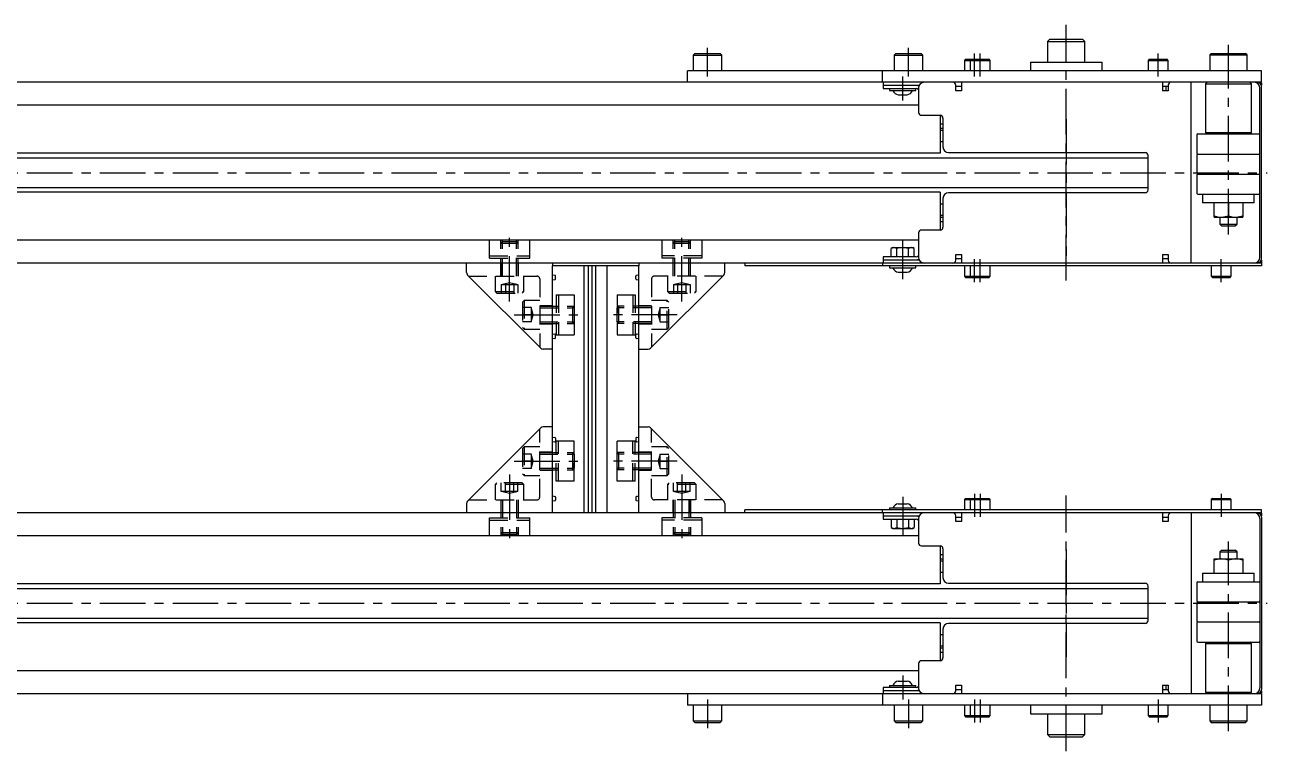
# Model space of a CAD drawing. Extents: x -2 to 4482, y -8 to 1007.
# Drawn here: x 3577.9 to 4010.8, y 734 to 987 of the extents above; entities that cross this region are included whole.
import ezdxf

# ---------------------------------------------------------------- set-up
doc = ezdxf.new("R2010")
doc.units = 0
doc.header["$LTSCALE"] = 0.5
doc.linetypes.add('CENTER', pattern=[50.8, 31.75, -6.35, 6.35, -6.35])
doc.linetypes.add('DASHED', pattern=[19.05, 12.7, -6.35])
for name, color, linetype in [('MSM_CENTER', 1, 'CENTER'), ('MSM_CONTINUOUS', 7, 'CONTINUOUS'), ('MSM_DASHED', 4, 'DASHED')]:
    doc.layers.add(name, color=color, linetype=linetype)

msp = doc.modelspace()

# ---------------------------------------------------------------- linework, layer by layer
at = {"layer": 'MSM_CENTER'}
for p, q in [((3940.78, 897.96), (3940.78, 986.96)), ((3815.78, 968.96), (3815.78, 978.96)), ((3885.78, 968.96), (3885.78, 978.96)), ((3997.28, 913.96), (3997.28, 979.96)), ((3908.78, 968.96), (3908.78, 976.96)), ((3910.78, 968.96), (3910.78, 976.96)), ((3972.78, 968.96), (3972.78, 976.96)), ((3883.78, 960.56), (3883.78, 968.96)), ((3940.79, 954.16), (3940.79, 902.96)), ((860.78, 935.46), (4010.78, 935.46)), ((3746.78, 890.56), (3746.78, 914.36)), ((3806.78, 890.56), (3806.78, 914.36)), ((3883.78, 898.33), (3883.78, 911.79)), ((3908.78, 897.36), (3908.78, 905.36)), ((3910.78, 897.36), (3910.78, 905.36)), ((3994.78, 897.36), (3994.78, 905.36)), ((3748.38, 885.96), (3772.18, 885.96)), ((3805.18, 885.96), (3781.38, 885.96)), ((3748.38, 834.96), (3772.18, 834.96)), ((3805.18, 834.96), (3781.38, 834.96)), ((3746.78, 830.36), (3746.78, 806.56)), ((3806.78, 830.36), (3806.78, 806.56)), ((3883.78, 822.59), (3883.78, 809.13)), ((3908.78, 823.56), (3908.78, 815.56)), ((3910.78, 823.56), (3910.78, 815.56)), ((3940.78, 733.96), (3940.78, 822.96)), ((3994.78, 823.56), (3994.78, 815.56)), ((3997.28, 740.96), (3997.28, 806.96)), ((3940.79, 804.16), (3940.79, 766.76)), ((860.78, 785.46), (4010.78, 785.46)), ((3883.78, 760.36), (3883.78, 751.96)), ((3815.78, 751.96), (3815.78, 741.96)), ((3885.78, 751.96), (3885.78, 741.96)), ((3908.78, 751.96), (3908.78, 743.96)), ((3910.78, 751.96), (3910.78, 743.96)), ((3972.78, 751.96), (3972.78, 743.96))]:
    msp.add_line(p, q, dxfattribs=at)
at = {"layer": 'MSM_CONTINUOUS'}
for p, q in [((3935.08, 981.96), (3934.28, 981.16)), ((3934.28, 981.16), (3947.28, 981.16)), ((3934.28, 981.16), (3934.28, 973.96)), ((3935.08, 981.96), (3946.48, 981.96)), ((3947.28, 981.16), (3946.48, 981.96)), ((3947.28, 973.96), (3947.28, 981.16)), ((3811.38, 976.96), (3810.78, 976.36)), ((3810.78, 976.36), (3810.78, 970.96)), ((3810.78, 976.36), (3820.78, 976.36)), ((3811.38, 976.96), (3820.18, 976.96)), ((3820.78, 976.36), (3820.18, 976.96)), ((3820.78, 970.96), (3820.78, 976.36)), ((3881.38, 976.96), (3880.78, 976.36)), ((3880.78, 976.36), (3880.78, 970.96)), ((3880.78, 976.36), (3890.78, 976.36)), ((3881.38, 976.96), (3890.18, 976.96)), ((3890.78, 976.36), (3890.18, 976.96)), ((3890.78, 970.96), (3890.78, 976.36)), ((3905.68, 974.96), (3905.28, 974.56)), ((3905.28, 974.56), (3914.28, 974.56)), ((3905.28, 974.56), (3905.28, 970.96)), ((3905.68, 974.96), (3913.88, 974.96)), ((3907.68, 974.96), (3907.28, 974.56)), ((3907.28, 974.56), (3907.28, 970.96)), ((3914.28, 974.56), (3913.88, 974.96)), ((3914.28, 970.96), (3914.28, 974.56)), ((3969.68, 974.96), (3969.28, 974.56)), ((3969.28, 974.56), (3969.28, 970.96)), ((3969.28, 974.56), (3976.28, 974.56)), ((3969.68, 974.96), (3975.88, 974.96)), ((3976.28, 974.56), (3975.88, 974.96)), ((3976.28, 970.96), (3976.28, 974.56)), ((3991.28, 976.96), (3990.78, 976.46)), ((3990.78, 976.46), (3990.78, 970.96)), ((3990.78, 976.46), (4003.78, 976.46)), ((3991.28, 976.96), (4003.28, 976.96)), ((4003.78, 976.46), (4003.28, 976.96)), ((4003.78, 970.96), (4003.78, 976.46)), ((3808.78, 966.96), (3808.78, 970.96)), ((4008.78, 970.96), (3808.78, 970.96)), ((3876.78, 966.96), (3876.78, 970.96)), ((3928.28, 973.96), (3953.28, 973.96)), ((3928.28, 973.96), (3928.28, 970.96)), ((3953.28, 970.96), (3953.28, 973.96)), ((4008.78, 966.96), (4008.78, 970.96)), ((4008.78, 966.96), (862.78, 966.96)), ((3876.98, 966.96), (3876.98, 965.91)), ((3876.98, 965.91), (3889.52, 965.91)), ((3888.49, 965.81), (3876.98, 965.81)), ((3876.98, 965.81), (3876.98, 964.76)), ((3881.78, 965.91), (3881.78, 965.81)), ((3885.78, 965.81), (3885.78, 965.91)), ((3902.28, 963.96), (3902.28, 965.96)), ((3904.28, 965.46), (3902.28, 965.46)), ((3904.28, 966.96), (3904.28, 963.96)), ((3974.28, 966.96), (3974.28, 963.96)), ((3976.28, 965.46), (3974.28, 965.46)), ((3975.55, 963.96), (3975.55, 965.46)), ((3976.28, 965.96), (3976.28, 963.96)), ((3984.28, 903.96), (3984.28, 966.96)), ((3989.78, 966.96), (3989.28, 966.46)), ((3989.28, 966.46), (4005.28, 966.46)), ((3989.28, 966.46), (3989.28, 949.46)), ((4005.28, 966.46), (4004.78, 966.96)), ((4005.28, 949.46), (4005.28, 966.46)), ((4008.63, 966.96), (4008.63, 966.81)), ((4008.78, 966.81), (4008.63, 966.81)), ((4008.78, 966.81), (4008.78, 965.96)), ((4008.78, 905.46), (4008.78, 965.46)), ((3876.98, 964.76), (3888.44, 964.76)), ((3879.18, 964.76), (3879.18, 964.06)), ((3879.18, 964.06), (3888.38, 964.06)), ((3882.19, 962.56), (3885.36, 962.56)), ((3888.38, 964.06), (3888.38, 964.76)), ((3889.28, 964.96), (3889.28, 956.46)), ((3904.28, 963.96), (3902.28, 963.96)), ((3976.28, 963.96), (3974.28, 963.96)), ((4008.28, 905.96), (4008.28, 964.96)), ((3889.28, 958.96), (982.28, 958.96)), ((3890.28, 955.46), (3896.78, 955.46)), ((3896.78, 955.46), (3896.78, 942.21)), ((3896.78, 952.46), (3897.78, 952.46)), ((3897.78, 954.46), (3897.78, 944.46)), ((3896.78, 950.94), (3897.78, 950.94)), ((3896.78, 950.24), (3897.78, 950.24)), ((3986.28, 948.66), (3986.28, 942.26)), ((3986.58, 948.96), (4007.98, 948.96)), ((3989.28, 949.46), (3989.78, 948.96)), ((3989.28, 949.46), (4005.28, 949.46)), ((4004.78, 948.96), (4005.28, 949.46)), ((3896.78, 946.31), (3897.78, 946.31)), ((3896.78, 942.21), (974.78, 942.21)), ((1045.37, 940.61), (3969.28, 940.61)), ((3899.78, 942.46), (3968.28, 942.46)), ((3969.28, 929.46), (3969.28, 941.46)), ((3986.28, 941.66), (3986.28, 935.26)), ((3986.58, 941.96), (4007.98, 941.96)), ((3986.28, 934.66), (3986.28, 928.26)), ((3986.58, 934.96), (4007.98, 934.96)), ((3896.78, 928.71), (974.78, 928.71)), ((1045.37, 930.31), (3969.28, 930.31)), ((3896.78, 928.71), (3896.78, 915.46)), ((3897.78, 926.46), (3897.78, 916.46)), ((3968.28, 928.46), (3899.78, 928.46)), ((3986.58, 927.96), (4007.98, 927.96)), ((3988.28, 927.96), (3988.28, 924.96)), ((4006.28, 924.96), (4006.28, 927.96)), ((3896.78, 924.61), (3897.78, 924.61)), ((4006.28, 924.96), (3988.28, 924.96)), ((3992.28, 919.96), (3992.28, 924.96)), ((3997.28, 924.96), (3997.28, 920.4)), ((4002.28, 924.96), (4002.28, 919.96)), ((3896.78, 920.68), (3897.78, 920.68)), ((3896.78, 919.98), (3897.78, 919.98)), ((3896.78, 918.46), (3897.78, 918.46)), ((3992.28, 920.4), (3993.5, 920.08)), ((3992.28, 919.96), (4002.28, 919.96)), ((3993.5, 920.08), (3994.78, 919.96)), ((3994.28, 919.96), (3994.28, 917.57)), ((3994.78, 919.96), (3994.95, 919.96)), ((3994.95, 919.96), (3997.28, 920.4)), ((3997.28, 920.4), (3998.5, 920.08)), ((3998.5, 920.08), (3999.78, 919.96)), ((3999.78, 919.96), (3999.95, 919.96)), ((3999.95, 919.96), (4002.28, 920.4)), ((4000.28, 917.57), (4000.28, 919.96)), ((3889.28, 914.46), (3889.28, 905.96)), ((3896.78, 915.46), (3890.28, 915.46)), ((3994.28, 917.57), (3994.89, 916.96)), ((3994.28, 917.57), (4000.28, 917.57)), ((3994.89, 916.96), (3999.66, 916.96)), ((3999.66, 916.96), (4000.28, 917.57)), ((3889.28, 911.96), (982.28, 911.96)), ((3880.28, 909.36), (3879.74, 909.04)), ((3880.67, 909.36), (3879.74, 909.04)), ((3880.28, 909.36), (3887.28, 909.36)), ((3880.75, 909.36), (3880.67, 909.36)), ((3881.76, 909.04), (3880.75, 909.36)), ((3882.23, 909.17), (3881.76, 909.04)), ((3883.78, 909.36), (3882.23, 909.17)), ((3884.3, 909.34), (3883.78, 909.36)), ((3885.8, 909.04), (3884.3, 909.34)), ((3886.74, 909.36), (3885.8, 909.04)), ((3886.81, 909.36), (3886.74, 909.36)), ((3887.82, 909.04), (3886.81, 909.36)), ((3887.82, 909.04), (3887.28, 909.36)), ((3876.98, 906.16), (3876.98, 905.11)), ((3888.44, 906.16), (3876.98, 906.16)), ((3876.98, 905.11), (3888.49, 905.11)), ((3889.52, 905.01), (3876.98, 905.01)), ((3876.98, 905.01), (3876.98, 903.96)), ((3879.74, 906.16), (3879.74, 909.04)), ((3881.76, 906.16), (3881.76, 909.04)), ((3881.78, 905.11), (3881.78, 905.01)), ((3885.78, 905.01), (3885.78, 905.11)), ((3885.8, 906.16), (3885.8, 909.04)), ((3887.82, 906.16), (3887.82, 909.04)), ((3902.28, 904.96), (3902.28, 906.96)), ((3902.28, 906.96), (3904.28, 906.96)), ((3904.28, 905.46), (3902.28, 905.46)), ((3904.28, 906.96), (3904.28, 903.96)), ((3974.28, 906.96), (3974.28, 903.96)), ((3974.28, 906.96), (3976.28, 906.96)), ((3976.28, 905.46), (3974.28, 905.46)), ((3976.28, 906.96), (3976.28, 904.96)), ((4008.78, 904.96), (4008.78, 904.11)), ((4008.78, 903.96), (862.78, 903.96)), ((3731.78, 900.71), (3731.78, 903.96)), ((3761.78, 903.96), (3761.78, 902.96)), ((3791.78, 902.96), (3761.78, 902.96)), ((3761.78, 816.96), (3761.78, 902.96)), ((3772.78, 816.96), (3772.78, 902.96)), ((3774.28, 816.96), (3774.28, 902.96)), ((3775.56, 816.96), (3775.56, 902.96)), ((3776.78, 816.96), (3776.78, 902.96)), ((3780.78, 816.96), (3780.78, 902.96)), ((3791.78, 903.96), (3791.78, 902.96)), ((3791.78, 816.96), (3791.78, 902.96)), ((3821.78, 900.71), (3821.78, 903.96)), ((3828.78, 903.96), (3828.78, 902.96)), ((4008.78, 902.96), (3828.78, 902.96)), ((3876.78, 903.96), (3876.78, 902.96)), ((3879.18, 902.96), (3879.18, 902.26)), ((3879.18, 902.26), (3888.38, 902.26)), ((3882.19, 900.76), (3885.36, 900.76)), ((3888.38, 902.26), (3888.38, 902.96)), ((3905.28, 902.96), (3905.28, 899.36)), ((3907.28, 902.96), (3907.28, 899.36)), ((3914.28, 899.36), (3914.28, 902.96)), ((3991.28, 902.96), (3991.28, 899.36)), ((3998.28, 899.36), (3998.28, 902.96)), ((4008.63, 903.96), (4008.63, 904.11)), ((4008.78, 904.11), (4008.63, 904.11)), ((4008.78, 903.96), (4008.78, 902.96)), ((3757.64, 874.32), (3732.14, 899.82)), ((3795.91, 874.32), (3821.41, 899.82)), ((3905.28, 899.36), (3905.68, 898.96)), ((3905.28, 899.36), (3914.28, 899.36)), ((3905.68, 898.96), (3913.88, 898.96)), ((3907.28, 899.36), (3907.68, 898.96)), ((3913.88, 898.96), (3914.28, 899.36)), ((3991.28, 899.36), (3998.28, 899.36)), ((3991.28, 899.36), (3991.68, 898.96)), ((3991.68, 898.96), (3997.88, 898.96)), ((3997.88, 898.96), (3998.28, 899.36)), ((3761.78, 873.96), (3758.53, 873.96)), ((3791.78, 873.96), (3795.03, 873.96)), ((3757.64, 846.59), (3732.14, 821.09)), ((3761.78, 846.96), (3758.53, 846.96)), ((3791.78, 846.96), (3795.03, 846.96)), ((3795.91, 846.59), (3821.41, 821.09)), ((3731.78, 820.21), (3731.78, 816.96)), ((3821.78, 820.21), (3821.78, 816.96)), ((3879.18, 818.66), (3888.38, 818.66)), ((3879.18, 818.66), (3879.18, 817.96)), ((3882.19, 820.16), (3885.36, 820.16)), ((3888.38, 817.96), (3888.38, 818.66)), ((3905.68, 821.96), (3905.28, 821.56)), ((3905.28, 821.56), (3914.28, 821.56)), ((3905.28, 821.56), (3905.28, 817.96)), ((3905.68, 821.96), (3913.88, 821.96)), ((3907.68, 821.96), (3907.28, 821.56)), ((3907.28, 821.56), (3907.28, 817.96)), ((3914.28, 821.56), (3913.88, 821.96)), ((3914.28, 817.96), (3914.28, 821.56)), ((3991.68, 821.96), (3991.28, 821.56)), ((3991.28, 821.56), (3998.28, 821.56)), ((3991.28, 821.56), (3991.28, 817.96)), ((3991.68, 821.96), (3997.88, 821.96)), ((3998.28, 821.56), (3997.88, 821.96)), ((3998.28, 817.96), (3998.28, 821.56)), ((4008.78, 816.96), (862.78, 816.96)), ((3828.78, 816.96), (3828.78, 817.96)), ((4008.78, 817.96), (3828.78, 817.96)), ((3876.78, 816.96), (3876.78, 817.96)), ((3876.98, 816.96), (3876.98, 815.91)), ((3876.98, 815.91), (3889.52, 815.91)), ((3888.49, 815.81), (3876.98, 815.81)), ((3876.98, 815.81), (3876.98, 814.76)), ((3876.98, 814.76), (3888.44, 814.76)), ((3879.74, 814.76), (3879.74, 811.87)), ((3881.76, 814.76), (3881.76, 811.87)), ((3881.78, 815.91), (3881.78, 815.81)), ((3885.78, 815.81), (3885.78, 815.91)), ((3885.8, 814.76), (3885.8, 811.87)), ((3887.82, 814.76), (3887.82, 811.87)), ((3889.28, 814.96), (3889.28, 806.46)), ((3902.28, 813.96), (3902.28, 815.96)), ((3902.28, 815.46), (3904.28, 815.46)), ((3904.28, 813.96), (3902.28, 813.96)), ((3904.28, 816.96), (3904.28, 813.96)), ((3974.28, 816.96), (3974.28, 813.96)), ((3974.28, 815.46), (3976.28, 815.46)), ((3976.28, 813.96), (3974.28, 813.96)), ((3976.28, 815.96), (3976.28, 813.96)), ((3984.28, 816.96), (3984.28, 753.96)), ((4008.28, 814.96), (4008.28, 755.96)), ((4008.63, 816.96), (4008.63, 816.81)), ((4008.78, 816.81), (4008.63, 816.81)), ((4008.78, 816.96), (4008.78, 817.96)), ((4008.78, 816.81), (4008.78, 815.96)), ((4008.78, 815.46), (4008.78, 755.46)), ((3879.74, 811.87), (3880.28, 811.56)), ((3879.74, 811.87), (3880.75, 811.56)), ((3880.28, 811.56), (3887.28, 811.56)), ((3880.75, 811.56), (3880.82, 811.56)), ((3880.82, 811.56), (3881.76, 811.87)), ((3881.76, 811.87), (3882.23, 811.75)), ((3882.23, 811.75), (3883.78, 811.56)), ((3883.78, 811.56), (3884.3, 811.58)), ((3884.3, 811.58), (3885.8, 811.87)), ((3885.8, 811.87), (3886.81, 811.56)), ((3886.81, 811.56), (3886.88, 811.56)), ((3886.88, 811.56), (3887.82, 811.87)), ((3887.28, 811.56), (3887.82, 811.87)), ((3889.28, 808.96), (982.28, 808.96)), ((3890.28, 805.46), (3896.78, 805.46)), ((3896.78, 805.46), (3896.78, 792.21)), ((3896.78, 802.46), (3897.78, 802.46)), ((3896.78, 800.94), (3897.78, 800.94)), ((3897.78, 804.46), (3897.78, 794.46)), ((3992.28, 800.96), (4002.28, 800.96)), ((3992.28, 795.96), (3992.28, 800.96)), ((3994.6, 800.96), (3992.28, 800.51)), ((3994.89, 803.96), (3994.28, 803.34)), ((3994.28, 803.34), (3994.28, 800.96)), ((3994.28, 803.34), (4000.28, 803.34)), ((3994.78, 800.96), (3994.6, 800.96)), ((3996.05, 800.83), (3994.78, 800.96)), ((3994.89, 803.96), (3999.66, 803.96)), ((3999.6, 800.96), (3997.28, 800.51)), ((3999.78, 800.96), (3999.6, 800.96)), ((4000.28, 803.34), (3999.66, 803.96)), ((4001.05, 800.83), (3999.78, 800.96)), ((4000.28, 800.96), (4000.28, 803.34)), ((4002.28, 800.96), (4002.28, 795.96)), ((3896.78, 800.24), (3897.78, 800.24)), ((3997.28, 800.51), (3996.05, 800.83)), ((3997.28, 795.96), (3997.28, 800.51)), ((4002.28, 800.51), (4001.05, 800.83)), ((3896.78, 796.31), (3897.78, 796.31)), ((3899.78, 792.46), (3968.28, 792.46)), ((3986.28, 792.66), (3986.28, 786.26)), ((3986.58, 792.96), (4007.98, 792.96)), ((3988.28, 795.96), (4006.28, 795.96)), ((3988.28, 795.96), (3988.28, 792.96)), ((4006.28, 792.96), (4006.28, 795.96)), ((3896.78, 792.21), (974.78, 792.21)), ((1045.37, 790.61), (3969.28, 790.61)), ((3969.28, 779.46), (3969.28, 791.46)), ((3986.28, 785.66), (3986.28, 779.26)), ((3986.58, 785.96), (4007.98, 785.96)), ((1045.37, 780.31), (3969.28, 780.31)), ((3896.78, 778.71), (974.78, 778.71)), ((3896.78, 778.71), (3896.78, 765.46)), ((3897.78, 776.46), (3897.78, 766.46)), ((3968.28, 778.46), (3899.78, 778.46)), ((3986.28, 778.66), (3986.28, 772.26)), ((3986.58, 778.96), (4007.98, 778.96)), ((3896.78, 774.61), (3897.78, 774.61)), ((3896.78, 770.68), (3897.78, 770.68)), ((3986.58, 771.96), (4007.98, 771.96)), ((3989.78, 771.96), (3989.28, 771.46)), ((3989.28, 771.46), (3989.28, 754.46)), ((3989.28, 771.46), (4005.28, 771.46)), ((4005.28, 771.46), (4004.78, 771.96)), ((4005.28, 754.46), (4005.28, 771.46)), ((3896.78, 769.98), (3897.78, 769.98)), ((3896.78, 768.46), (3897.78, 768.46)), ((3889.28, 761.96), (982.28, 761.96)), ((3889.28, 764.46), (3889.28, 755.96)), ((3896.78, 765.46), (3890.28, 765.46)), ((3882.19, 758.36), (3885.36, 758.36)), ((4008.78, 753.96), (862.78, 753.96)), ((3808.78, 753.96), (3808.78, 749.96)), ((3876.78, 753.96), (3876.78, 749.96)), ((3876.98, 756.16), (3876.98, 755.11)), ((3888.44, 756.16), (3876.98, 756.16)), ((3876.98, 755.11), (3888.49, 755.11)), ((3889.52, 755.01), (3876.98, 755.01)), ((3876.98, 755.01), (3876.98, 753.96)), ((3879.18, 756.86), (3888.38, 756.86)), ((3879.18, 756.86), (3879.18, 756.16)), ((3881.78, 755.11), (3881.78, 755.01)), ((3885.78, 755.01), (3885.78, 755.11)), ((3888.38, 756.16), (3888.38, 756.86)), ((3902.28, 754.96), (3902.28, 756.96)), ((3902.28, 756.96), (3904.28, 756.96)), ((3902.28, 755.46), (3904.28, 755.46)), ((3904.28, 756.96), (3904.28, 753.96)), ((3974.28, 756.96), (3974.28, 753.96)), ((3974.28, 756.96), (3976.28, 756.96)), ((3974.28, 755.46), (3976.28, 755.46)), ((3975.55, 755.46), (3975.55, 756.96)), ((3976.28, 756.96), (3976.28, 754.96)), ((3989.28, 754.46), (4005.28, 754.46)), ((3989.28, 754.46), (3989.78, 753.96)), ((4004.78, 753.96), (4005.28, 754.46)), ((4008.63, 753.96), (4008.63, 754.11)), ((4008.78, 754.11), (4008.63, 754.11)), ((4008.78, 754.96), (4008.78, 754.11)), ((4008.78, 753.96), (4008.78, 749.96)), ((4008.78, 749.96), (3808.78, 749.96)), ((3810.78, 749.96), (3810.78, 744.56)), ((3820.78, 744.56), (3820.78, 749.96)), ((3880.78, 749.96), (3880.78, 744.56)), ((3890.78, 744.56), (3890.78, 749.96)), ((3905.28, 749.96), (3905.28, 746.36)), ((3907.28, 749.96), (3907.28, 746.36)), ((3914.28, 746.36), (3914.28, 749.96)), ((3928.28, 749.96), (3928.28, 746.96)), ((3953.28, 746.96), (3953.28, 749.96)), ((3969.28, 749.96), (3969.28, 746.36)), ((3976.28, 746.36), (3976.28, 749.96)), ((3990.78, 749.96), (3990.78, 744.46)), ((4003.78, 744.46), (4003.78, 749.96)), ((3905.28, 746.36), (3905.68, 745.96)), ((3905.28, 746.36), (3914.28, 746.36)), ((3905.68, 745.96), (3913.88, 745.96)), ((3907.28, 746.36), (3907.68, 745.96)), ((3913.88, 745.96), (3914.28, 746.36)), ((3928.28, 746.96), (3953.28, 746.96)), ((3934.28, 746.96), (3934.28, 739.76)), ((3947.28, 739.76), (3947.28, 746.96)), ((3969.28, 746.36), (3976.28, 746.36)), ((3969.28, 746.36), (3969.68, 745.96)), ((3969.68, 745.96), (3975.88, 745.96)), ((3975.88, 745.96), (3976.28, 746.36)), ((3810.78, 744.56), (3820.78, 744.56)), ((3810.78, 744.56), (3811.38, 743.96)), ((3811.38, 743.96), (3820.18, 743.96)), ((3820.18, 743.96), (3820.78, 744.56)), ((3880.78, 744.56), (3881.38, 743.96)), ((3880.78, 744.56), (3890.78, 744.56)), ((3881.38, 743.96), (3890.18, 743.96)), ((3890.18, 743.96), (3890.78, 744.56)), ((3990.78, 744.46), (3991.28, 743.96)), ((3990.78, 744.46), (4003.78, 744.46)), ((3991.28, 743.96), (4003.28, 743.96)), ((4003.28, 743.96), (4003.78, 744.46)), ((3934.28, 739.76), (3935.08, 738.96)), ((3934.28, 739.76), (3947.28, 739.76)), ((3935.08, 738.96), (3946.48, 738.96)), ((3946.48, 738.96), (3947.28, 739.76))]:
    msp.add_line(p, q, dxfattribs=at)
for centre, radius, start, end in [((3888.49, 963.81), 2, 63.6393, 90), ((3891.28, 964.96), 2, 90, 180), ((3901.28, 965.96), 1, 0, 90), ((3977.28, 965.96), 1, 90, 180), ((4006.28, 964.96), 2, 0, 90), ((4007.28, 965.46), 1.5, 0, 90), ((3882.69, 965.01), 2.5, 202.3337, 258.5217), ((3884.86, 965.01), 2.5, 281.4783, 337.6663), ((3888.44, 963.76), 1, 33.2257, 90), ((3890.28, 956.46), 1, 180, 270), ((3896.78, 954.46), 1, 0, 90), ((3986.58, 948.66), 0.3, 90, 180), ((4007.98, 948.66), 0.3, 0, 90), ((3899.78, 944.46), 2, 180, 270), ((3968.28, 941.46), 1, 0, 90), ((3986.58, 942.26), 0.3, 180, 270), ((3986.58, 941.66), 0.3, 90, 180), ((4007.98, 942.26), 0.3, 270, 0), ((4007.98, 941.66), 0.3, 0, 90), ((3986.58, 935.26), 0.3, 180, 270), ((4007.98, 935.26), 0.3, 270, 0), ((3986.58, 934.66), 0.3, 90, 180), ((4007.98, 934.66), 0.3, 0, 90), ((3899.78, 926.46), 2, 90, 180), ((3968.28, 929.46), 1, 270, 0), ((3986.58, 928.26), 0.3, 180, 270), ((4007.98, 928.26), 0.3, 270, 0), ((3890.28, 914.46), 1, 90, 180), ((3896.78, 916.46), 1, 270, 0), ((3888.44, 907.16), 1, 270, 326.7743), ((3888.49, 907.11), 2, 270, 296.3607), ((3891.28, 905.96), 2, 180, 270), ((3901.28, 904.96), 1, 270, 0), ((3977.28, 904.96), 1, 180, 270), ((4006.28, 905.96), 2, 270, 0), ((4007.28, 905.46), 1.5, 270, 0), ((3733.03, 900.71), 1.25, 180, 225), ((3820.53, 900.71), 1.25, 315, 0), ((3882.69, 903.21), 2.5, 202.3337, 258.5217), ((3884.86, 903.21), 2.5, 281.4783, 337.6663), ((3758.53, 875.21), 1.25, 225, 270), ((3795.03, 875.21), 1.25, 270, 315), ((3758.53, 845.71), 1.25, 90, 135), ((3795.03, 845.71), 1.25, 45, 90), ((3733.03, 820.21), 1.25, 135, 180), ((3820.53, 820.21), 1.25, 0, 45), ((3882.69, 817.71), 2.5, 101.4783, 157.6663), ((3884.86, 817.71), 2.5, 22.3337, 78.5217), ((3888.44, 813.76), 1, 33.2257, 90), ((3888.49, 813.81), 2, 63.6393, 90), ((3891.28, 814.96), 2, 90, 180), ((3901.28, 815.96), 1, 0, 90), ((3977.28, 815.96), 1, 90, 180), ((4006.28, 814.96), 2, 0, 90), ((4007.28, 815.46), 1.5, 0, 90), ((3890.28, 806.46), 1, 180, 270), ((3896.78, 804.46), 1, 0, 90), ((3899.78, 794.46), 2, 180, 270), ((3968.28, 791.46), 1, 0, 90), ((3986.58, 792.66), 0.3, 90, 180), ((4007.98, 792.66), 0.3, 0, 90), ((3986.58, 786.26), 0.3, 180, 270), ((3986.58, 785.66), 0.3, 90, 180), ((4007.98, 786.26), 0.3, 270, 0), ((4007.98, 785.66), 0.3, 0, 90), ((3968.28, 779.46), 1, 270, 0), ((3986.58, 779.26), 0.3, 180, 270), ((4007.98, 779.26), 0.3, 270, 0), ((3899.78, 776.46), 2, 90, 180), ((3986.58, 778.66), 0.3, 90, 180), ((4007.98, 778.66), 0.3, 0, 90), ((3986.58, 772.26), 0.3, 180, 270), ((4007.98, 772.26), 0.3, 270, 0), ((3896.78, 766.46), 1, 270, 0), ((3890.28, 764.46), 1, 90, 180), ((3882.69, 755.91), 2.5, 101.4783, 157.6663), ((3884.86, 755.91), 2.5, 22.3337, 78.5217), ((3888.44, 757.16), 1, 270, 326.7743), ((3888.49, 757.11), 2, 270, 296.3607), ((3891.28, 755.96), 2, 180, 270), ((3901.28, 754.96), 1, 270, 0), ((3977.28, 754.96), 1, 180, 270), ((4006.28, 755.96), 2, 270, 0), ((4007.28, 755.46), 1.5, 270, 0)]:
    msp.add_arc(centre, radius, start, end, dxfattribs=at)
at = {"layer": 'MSM_DASHED'}
for p, q in [((3739.78, 905.66), (3739.78, 911.96)), ((3743.78, 899.46), (3743.78, 911.96)), ((3744.32, 911.46), (3743.78, 910.92)), ((3743.78, 910.92), (3749.78, 910.92)), ((3744.32, 899.46), (3744.32, 911.96)), ((3744.32, 911.46), (3749.24, 911.46)), ((3749.24, 899.46), (3749.24, 911.96)), ((3749.78, 910.92), (3749.24, 911.46)), ((3749.78, 899.46), (3749.78, 911.96)), ((3753.78, 905.66), (3753.78, 911.96)), ((3799.78, 911.96), (3799.78, 905.66)), ((3803.78, 899.46), (3803.78, 911.96)), ((3804.32, 911.46), (3803.78, 910.92)), ((3803.78, 910.92), (3809.78, 910.92)), ((3804.32, 899.46), (3804.32, 911.96)), ((3804.32, 911.46), (3809.24, 911.46)), ((3809.24, 899.46), (3809.24, 911.96)), ((3809.78, 910.92), (3809.24, 911.46)), ((3809.78, 899.46), (3809.78, 911.96)), ((3813.78, 911.96), (3813.78, 905.66)), ((3739.78, 906.46), (3753.78, 906.46)), ((3739.78, 905.66), (3753.78, 905.66)), ((3813.78, 906.46), (3799.78, 906.46)), ((3813.78, 905.66), (3799.78, 905.66)), ((3743.68, 903.96), (3743.68, 899.46)), ((3749.88, 899.46), (3749.88, 903.96)), ((3803.68, 903.96), (3803.68, 899.46)), ((3809.88, 899.46), (3809.88, 903.96)), ((3732.51, 899.46), (3756.28, 899.46)), ((3741.78, 899.46), (3741.78, 894.06)), ((3743.89, 896.46), (3743.89, 893.46)), ((3743.89, 896.46), (3749.66, 896.46)), ((3746.78, 897.13), (3744.28, 896.46)), ((3745.33, 896.46), (3745.33, 893.46)), ((3749.28, 896.46), (3746.78, 897.13)), ((3748.22, 896.46), (3748.22, 893.46)), ((3749.66, 896.46), (3749.66, 893.46)), ((3751.78, 894.06), (3751.78, 899.46)), ((3757.28, 898.46), (3757.28, 874.69)), ((3761.78, 899.86), (3762.53, 899.72)), ((3762.53, 898.19), (3761.78, 898.06)), ((3762.78, 898.49), (3762.78, 899.43)), ((3790.78, 898.49), (3790.78, 899.43)), ((3791.02, 899.72), (3791.78, 899.86)), ((3791.78, 898.06), (3791.02, 898.19)), ((3796.28, 898.46), (3796.28, 874.69)), ((3821.04, 899.46), (3797.28, 899.46)), ((3801.78, 899.46), (3801.78, 894.06)), ((3803.89, 896.46), (3803.89, 893.46)), ((3803.89, 896.46), (3809.66, 896.46)), ((3806.78, 897.13), (3804.28, 896.46)), ((3805.33, 896.46), (3805.33, 893.46)), ((3809.28, 896.46), (3806.78, 897.13)), ((3808.22, 896.46), (3808.22, 893.46)), ((3809.66, 896.46), (3809.66, 893.46)), ((3811.78, 894.06), (3811.78, 899.46)), ((3741.78, 894.06), (3751.78, 894.06)), ((3741.78, 894.06), (3742.38, 893.46)), ((3742.38, 893.46), (3751.18, 893.46)), ((3751.18, 893.46), (3751.78, 894.06)), ((3762.98, 892.96), (3762.98, 878.96)), ((3762.98, 892.96), (3769.28, 892.96)), ((3763.78, 892.96), (3763.78, 878.96)), ((3769.28, 892.96), (3769.28, 878.96)), ((3784.28, 892.96), (3784.28, 878.96)), ((3784.28, 892.96), (3790.58, 892.96)), ((3789.78, 892.96), (3789.78, 878.96)), ((3790.58, 892.96), (3790.58, 878.96)), ((3801.78, 894.06), (3802.38, 893.46)), ((3801.78, 894.06), (3811.78, 894.06)), ((3802.38, 893.46), (3811.18, 893.46)), ((3811.18, 893.46), (3811.78, 894.06)), ((3751.88, 890.96), (3751.28, 890.36)), ((3751.28, 890.36), (3751.28, 881.56)), ((3754.28, 888.46), (3751.28, 888.46)), ((3757.28, 890.96), (3751.88, 890.96)), ((3751.88, 890.96), (3751.88, 880.96)), ((3754.28, 888.46), (3754.28, 883.46)), ((3754.95, 885.96), (3754.28, 888.46)), ((3761.78, 889.06), (3757.28, 889.06)), ((3757.28, 888.96), (3769.28, 888.96)), ((3757.28, 888.42), (3769.28, 888.42)), ((3768.74, 888.96), (3768.74, 882.96)), ((3769.28, 888.42), (3768.74, 888.96)), ((3769.28, 888.42), (3769.28, 883.5)), ((3796.28, 888.96), (3784.28, 888.96)), ((3784.82, 888.96), (3784.28, 888.42)), ((3796.28, 888.42), (3784.28, 888.42)), ((3784.28, 883.5), (3784.28, 888.42)), ((3784.82, 882.96), (3784.82, 888.96)), ((3796.28, 889.06), (3791.78, 889.06)), ((3801.68, 890.96), (3796.28, 890.96)), ((3799.28, 888.46), (3798.61, 885.96)), ((3799.28, 888.46), (3802.28, 888.46)), ((3799.28, 883.46), (3799.28, 888.46)), ((3801.68, 880.96), (3801.68, 890.96)), ((3802.28, 890.36), (3801.68, 890.96)), ((3802.28, 881.56), (3802.28, 890.36)), ((3754.28, 885.96), (3751.28, 885.96)), ((3754.28, 883.46), (3751.28, 883.46)), ((3754.28, 883.46), (3754.95, 885.96)), ((3757.28, 883.5), (3769.28, 883.5)), ((3768.74, 882.96), (3769.28, 883.5)), ((3796.28, 883.5), (3784.28, 883.5)), ((3784.28, 883.5), (3784.82, 882.96)), ((3798.61, 885.96), (3799.28, 883.46)), ((3799.28, 885.96), (3802.28, 885.96)), ((3799.28, 883.46), (3802.28, 883.46)), ((3751.28, 881.56), (3751.88, 880.96)), ((3751.88, 880.96), (3757.28, 880.96)), ((3757.28, 882.96), (3769.28, 882.96)), ((3757.28, 882.86), (3761.78, 882.86)), ((3761.78, 879.36), (3762.53, 879.22)), ((3762.78, 877.99), (3762.78, 878.93)), ((3762.98, 878.96), (3769.28, 878.96)), ((3796.28, 882.96), (3784.28, 882.96)), ((3784.28, 878.96), (3790.58, 878.96)), ((3790.78, 877.99), (3790.78, 878.93)), ((3791.02, 879.22), (3791.78, 879.36)), ((3791.78, 882.86), (3796.28, 882.86)), ((3796.28, 880.96), (3801.68, 880.96)), ((3801.68, 880.96), (3802.28, 881.56)), ((3762.53, 877.69), (3761.78, 877.56)), ((3791.78, 877.56), (3791.02, 877.69)), ((3757.28, 822.46), (3757.28, 846.23)), ((3796.28, 822.46), (3796.28, 846.23)), ((3751.88, 839.96), (3751.28, 839.36)), ((3757.28, 839.96), (3751.88, 839.96)), ((3751.88, 839.96), (3751.88, 829.96)), ((3761.78, 843.36), (3762.53, 843.22)), ((3762.53, 841.69), (3761.78, 841.56)), ((3762.78, 842.93), (3762.78, 841.99)), ((3762.98, 827.96), (3762.98, 841.96)), ((3769.28, 841.96), (3762.98, 841.96)), ((3763.78, 827.96), (3763.78, 841.96)), ((3769.28, 827.96), (3769.28, 841.96)), ((3790.58, 841.96), (3784.28, 841.96)), ((3784.28, 827.96), (3784.28, 841.96)), ((3789.78, 827.96), (3789.78, 841.96)), ((3790.58, 827.96), (3790.58, 841.96)), ((3790.78, 842.93), (3790.78, 841.99)), ((3791.02, 843.22), (3791.78, 843.36)), ((3791.78, 841.56), (3791.02, 841.69)), ((3801.68, 839.96), (3796.28, 839.96)), ((3802.28, 839.36), (3801.68, 839.96)), ((3801.68, 829.96), (3801.68, 839.96)), ((3751.28, 839.36), (3751.28, 830.56)), ((3754.28, 837.46), (3751.28, 837.46)), ((3754.28, 837.46), (3754.28, 832.46)), ((3754.95, 834.96), (3754.28, 837.46)), ((3761.78, 838.06), (3757.28, 838.06)), ((3757.28, 837.96), (3769.28, 837.96)), ((3757.28, 837.42), (3769.28, 837.42)), ((3768.74, 837.96), (3768.74, 831.96)), ((3769.28, 837.42), (3768.74, 837.96)), ((3769.28, 837.42), (3769.28, 832.5)), ((3796.28, 837.96), (3784.28, 837.96)), ((3784.82, 837.96), (3784.28, 837.42)), ((3796.28, 837.42), (3784.28, 837.42)), ((3784.28, 832.5), (3784.28, 837.42)), ((3784.82, 831.96), (3784.82, 837.96)), ((3796.28, 838.06), (3791.78, 838.06)), ((3799.28, 837.46), (3798.61, 834.96)), ((3799.28, 837.46), (3802.28, 837.46)), ((3799.28, 832.46), (3799.28, 837.46)), ((3802.28, 830.56), (3802.28, 839.36)), ((3754.28, 834.96), (3751.28, 834.96)), ((3754.28, 832.46), (3751.28, 832.46)), ((3754.28, 832.46), (3754.95, 834.96)), ((3757.28, 832.5), (3769.28, 832.5)), ((3757.28, 831.96), (3769.28, 831.96)), ((3757.28, 831.86), (3761.78, 831.86)), ((3768.74, 831.96), (3769.28, 832.5)), ((3796.28, 832.5), (3784.28, 832.5)), ((3784.28, 832.5), (3784.82, 831.96)), ((3796.28, 831.96), (3784.28, 831.96)), ((3791.78, 831.86), (3796.28, 831.86)), ((3798.61, 834.96), (3799.28, 832.46)), ((3799.28, 834.96), (3802.28, 834.96)), ((3799.28, 832.46), (3802.28, 832.46)), ((3742.38, 827.46), (3741.78, 826.86)), ((3751.18, 827.46), (3742.38, 827.46)), ((3743.89, 824.46), (3743.89, 827.46)), ((3745.33, 824.46), (3745.33, 827.46)), ((3748.22, 824.46), (3748.22, 827.46)), ((3749.66, 824.46), (3749.66, 827.46)), ((3751.78, 826.86), (3751.18, 827.46)), ((3751.28, 830.56), (3751.88, 829.96)), ((3751.88, 829.96), (3757.28, 829.96)), ((3769.28, 827.96), (3762.98, 827.96)), ((3790.58, 827.96), (3784.28, 827.96)), ((3796.28, 829.96), (3801.68, 829.96)), ((3801.68, 829.96), (3802.28, 830.56)), ((3802.38, 827.46), (3801.78, 826.86)), ((3811.18, 827.46), (3802.38, 827.46)), ((3803.89, 824.46), (3803.89, 827.46)), ((3805.33, 824.46), (3805.33, 827.46)), ((3808.22, 824.46), (3808.22, 827.46)), ((3809.66, 824.46), (3809.66, 827.46)), ((3811.78, 826.86), (3811.18, 827.46)), ((3741.78, 826.86), (3741.78, 821.46)), ((3751.78, 826.86), (3741.78, 826.86)), ((3749.66, 824.46), (3743.89, 824.46)), ((3744.28, 824.46), (3746.78, 823.79)), ((3746.78, 823.79), (3749.28, 824.46)), ((3751.78, 821.46), (3751.78, 826.86)), ((3761.78, 822.86), (3762.53, 822.72)), ((3791.02, 822.72), (3791.78, 822.86)), ((3811.78, 826.86), (3801.78, 826.86)), ((3801.78, 826.86), (3801.78, 821.46)), ((3809.66, 824.46), (3803.89, 824.46)), ((3804.28, 824.46), (3806.78, 823.79)), ((3806.78, 823.79), (3809.28, 824.46)), ((3811.78, 821.46), (3811.78, 826.86)), ((3732.51, 821.46), (3756.28, 821.46)), ((3743.68, 821.46), (3743.68, 816.96)), ((3743.78, 821.46), (3743.78, 808.96)), ((3744.32, 821.46), (3744.32, 808.96)), ((3749.24, 821.46), (3749.24, 808.96)), ((3749.78, 821.46), (3749.78, 808.96)), ((3749.88, 816.96), (3749.88, 821.46)), ((3762.53, 821.19), (3761.78, 821.06)), ((3762.78, 822.43), (3762.78, 821.49)), ((3790.78, 822.43), (3790.78, 821.49)), ((3791.78, 821.06), (3791.02, 821.19)), ((3821.04, 821.46), (3797.28, 821.46)), ((3803.68, 821.46), (3803.68, 816.96)), ((3803.78, 821.46), (3803.78, 808.96)), ((3804.32, 821.46), (3804.32, 808.96)), ((3809.24, 821.46), (3809.24, 808.96)), ((3809.78, 821.46), (3809.78, 808.96)), ((3809.88, 816.96), (3809.88, 821.46)), ((3739.78, 815.26), (3753.78, 815.26)), ((3739.78, 808.96), (3739.78, 815.26)), ((3739.78, 814.46), (3753.78, 814.46)), ((3753.78, 808.96), (3753.78, 815.26)), ((3813.78, 815.26), (3799.78, 815.26)), ((3799.78, 815.26), (3799.78, 808.96)), ((3813.78, 814.46), (3799.78, 814.46)), ((3813.78, 815.26), (3813.78, 808.96)), ((3749.78, 810), (3743.78, 810)), ((3743.78, 810), (3744.32, 809.46)), ((3749.24, 809.46), (3749.78, 810)), ((3809.78, 810), (3803.78, 810)), ((3803.78, 810), (3804.32, 809.46)), ((3809.24, 809.46), (3809.78, 810)), ((3749.24, 809.46), (3744.32, 809.46)), ((3809.24, 809.46), (3804.32, 809.46))]:
    msp.add_line(p, q, dxfattribs=at)
for centre, radius, start, end in [((3756.28, 898.46), 1, 0, 90), ((3762.48, 899.43), 0.3, 360, 80), ((3762.48, 898.49), 0.3, 280, 0), ((3791.08, 899.43), 0.3, 100, 180), ((3791.08, 898.49), 0.3, 180, 260), ((3797.28, 898.46), 1, 90, 180), ((3762.48, 878.93), 0.3, 360, 80), ((3791.08, 878.93), 0.3, 100, 180), ((3762.48, 877.99), 0.3, 280, 0), ((3791.08, 877.99), 0.3, 180, 260), ((3762.48, 842.93), 0.3, 360, 80), ((3762.48, 841.99), 0.3, 280, 0), ((3791.08, 842.93), 0.3, 100, 180), ((3791.08, 841.99), 0.3, 180, 260), ((3762.48, 822.43), 0.3, 360, 80), ((3791.08, 822.43), 0.3, 100, 180), ((3756.28, 822.46), 1, 270, 0), ((3762.48, 821.49), 0.3, 280, 0), ((3791.08, 821.49), 0.3, 180, 260), ((3797.28, 822.46), 1, 180, 270)]:
    msp.add_arc(centre, radius, start, end, dxfattribs=at)

doc.saveas('drawing.dxf')
